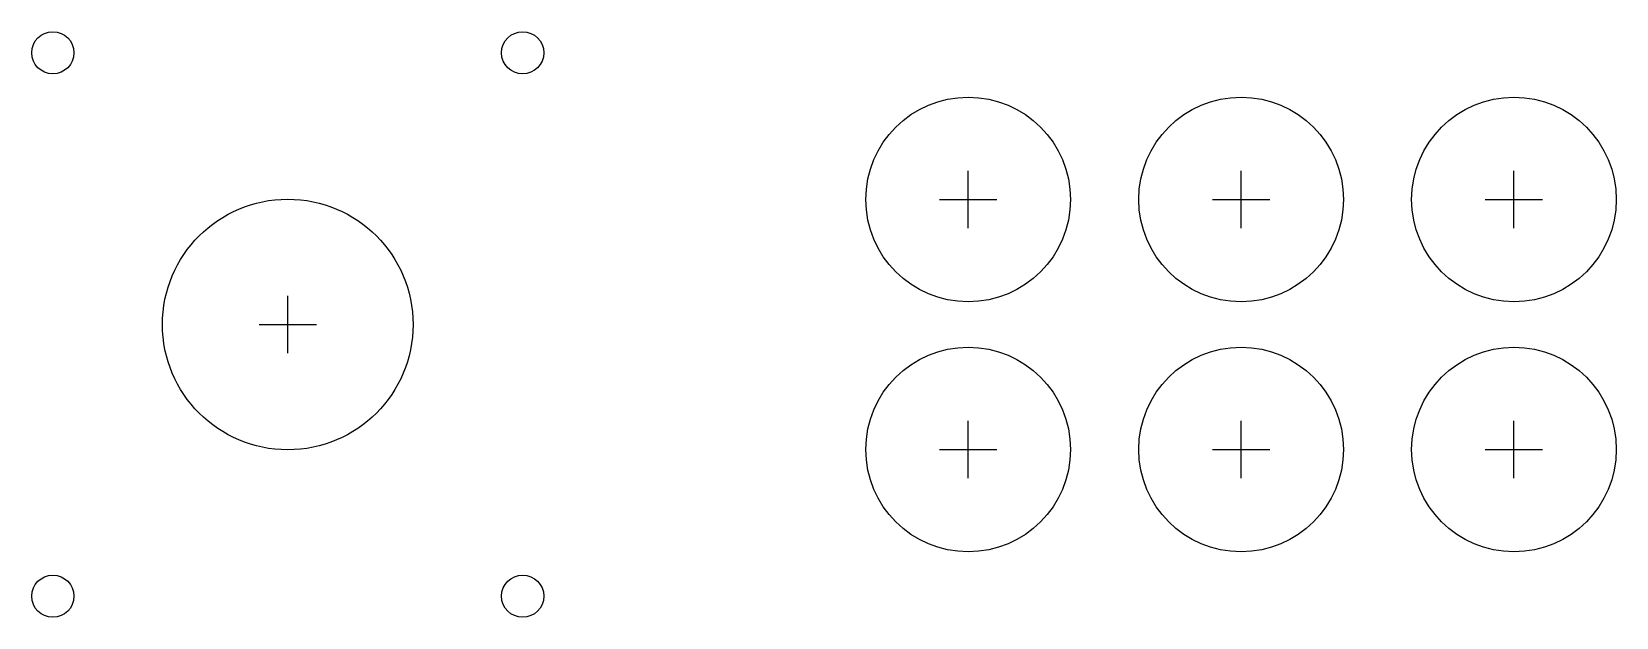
# Model space of a CAD drawing. Header units: millimetres. Extents: x -36 to 185, y -41 to 41.
import ezdxf

# ---------------------------------------------------------------- set-up
doc = ezdxf.new("R2010")
doc.units = ezdxf.units.MM
for name, color, linetype in [('BUTTONS', 1, 'Continuous'), ('IL_PLATE_HOLES', 7, 'Continuous'), ('JOYSTICK_BORE_35', 7, 'Continuous'), ('REFERENCE', 8, 'Continuous')]:
    doc.layers.add(name, color=color, linetype=linetype)

msp = doc.modelspace()

# ---------------------------------------------------------------- linework, layer by layer
at = {"layer": 'BUTTONS'}
for centre in [(95, 17.4625), (133.1, 17.4625), (171.2, 17.4625), (95, -17.4625), (133.1, -17.4625), (171.2, -17.4625)]:
    msp.add_circle(centre, 14.2875, dxfattribs=at)
at = {"layer": 'IL_PLATE_HOLES'}
for centre in [(-32.8, 37.95), (32.8, 37.95), (-32.8, -37.95), (32.8, -37.95)]:
    msp.add_circle(centre, 2.95, dxfattribs=at)
at = {"layer": 'JOYSTICK_BORE_35'}
msp.add_circle((0, 0), 17.5, dxfattribs=at)
at = {"layer": 'REFERENCE'}
for p, q in [((95, 13.4625), (95, 21.4625)), ((133.1, 13.4625), (133.1, 21.4625)), ((171.2, 13.4625), (171.2, 21.4625)), ((91, 17.4625), (99, 17.4625)), ((129.1, 17.4625), (137.1, 17.4625)), ((167.2, 17.4625), (175.2, 17.4625)), ((0, -4), (0, 4)), ((-4, 0), (4, 0)), ((95, -21.4625), (95, -13.4625)), ((133.1, -21.4625), (133.1, -13.4625)), ((171.2, -21.4625), (171.2, -13.4625)), ((91, -17.4625), (99, -17.4625)), ((129.1, -17.4625), (137.1, -17.4625)), ((167.2, -17.4625), (175.2, -17.4625))]:
    msp.add_line(p, q, dxfattribs=at)

doc.saveas('drawing.dxf')
